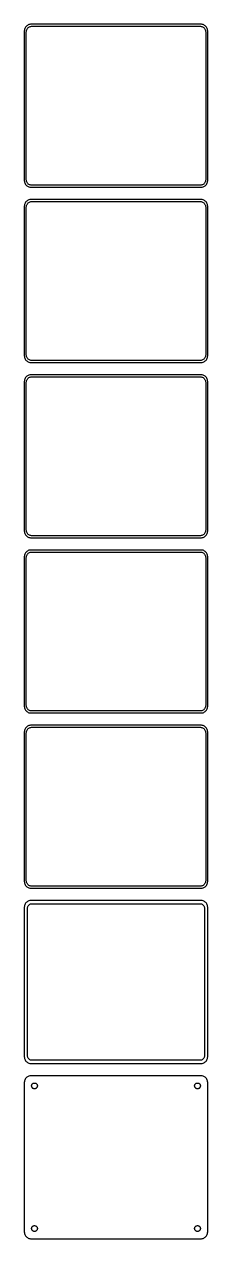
# Model space of a CAD drawing. Header units: metres. Extents: x -68 to 68, y 1875 to 3801.
# Drawn here: x -68 to 68, y 1875 to 2769 of the extents above; entities that cross this region are included whole.
import ezdxf

# ---------------------------------------------------------------- set-up
doc = ezdxf.new("R2010")
doc.units = ezdxf.units.M

msp = doc.modelspace()

# ---------------------------------------------------------------- linework, layer by layer
for p, q in [((-67.4606, 2764.63), (-67.5, 2764)), ((-67.5, 2764), (-67.5, 2654)), ((-67.3429, 2765.24), (-67.4606, 2764.63)), ((-67.1489, 2765.84), (-67.3429, 2765.24)), ((-66.8815, 2766.41), (-67.1489, 2765.84)), ((-66.5451, 2766.94), (-66.8815, 2766.41)), ((-66.1448, 2767.42), (-66.5451, 2766.94)), ((-65.6871, 2767.85), (-66.1448, 2767.42)), ((-66, 2763.5), (-65.9685, 2764)), ((-66, 2654.5), (-66, 2763.5)), ((-65.9685, 2764), (-65.8743, 2764.49)), ((-65.8743, 2764.49), (-65.7191, 2764.97)), ((-65.7191, 2764.97), (-65.5052, 2765.43)), ((-65.1791, 2768.22), (-65.6871, 2767.85)), ((-65.5052, 2765.43), (-65.2361, 2765.85)), ((-65.2361, 2765.85), (-64.9159, 2766.24)), ((-64.6289, 2768.52), (-65.1791, 2768.22)), ((-64.9159, 2766.24), (-64.5497, 2766.58)), ((-64.0451, 2768.76), (-64.6289, 2768.52)), ((-64.5497, 2766.58), (-64.1433, 2766.88)), ((-64.1433, 2766.88), (-63.7031, 2767.12)), ((-63.4369, 2768.91), (-64.0451, 2768.76)), ((-63.7031, 2767.12), (-63.2361, 2767.3)), ((-62.8139, 2768.99), (-63.4369, 2768.91)), ((-63.2361, 2767.3), (-62.7495, 2767.43)), ((62.8139, 2768.99), (-62.8139, 2768.99)), ((-62.7495, 2767.43), (-62.2512, 2767.49)), ((-62.2512, 2767.49), (62.2512, 2767.49)), ((62.2512, 2767.49), (62.7495, 2767.43)), ((62.7495, 2767.43), (63.2361, 2767.3)), ((63.4369, 2768.91), (62.8139, 2768.99)), ((63.2361, 2767.3), (63.7031, 2767.12)), ((64.0451, 2768.76), (63.4369, 2768.91)), ((63.7031, 2767.12), (64.1433, 2766.88)), ((64.6289, 2768.52), (64.0451, 2768.76)), ((64.1433, 2766.88), (64.5497, 2766.58)), ((64.5497, 2766.58), (64.9159, 2766.24)), ((65.1791, 2768.22), (64.6289, 2768.52)), ((64.9159, 2766.24), (65.2361, 2765.85)), ((65.6871, 2767.85), (65.1791, 2768.22)), ((65.2361, 2765.85), (65.5052, 2765.43)), ((65.5052, 2765.43), (65.7191, 2764.97)), ((66.1448, 2767.42), (65.6871, 2767.85)), ((65.7191, 2764.97), (65.8743, 2764.49)), ((65.8743, 2764.49), (65.9685, 2764)), ((65.9685, 2764), (66, 2763.5)), ((66, 2763.5), (66, 2654.5)), ((66.5451, 2766.94), (66.1448, 2767.42)), ((66.8815, 2766.41), (66.5451, 2766.94)), ((67.1489, 2765.84), (66.8815, 2766.41)), ((67.3429, 2765.24), (67.1489, 2765.84)), ((67.4606, 2764.63), (67.3429, 2765.24)), ((67.5, 2764), (67.4606, 2764.63)), ((67.5, 2654), (67.5, 2764)), ((-67.5, 2654), (-67.4606, 2653.37)), ((-67.4606, 2653.37), (-67.3429, 2652.76)), ((-67.3429, 2652.76), (-67.1489, 2652.16)), ((-67.1489, 2652.16), (-66.8815, 2651.59)), ((-66.8815, 2651.59), (-66.5451, 2651.06)), ((-66.5451, 2651.06), (-66.1448, 2650.58)), ((-66.1448, 2650.58), (-65.6871, 2650.15)), ((-65.9685, 2654), (-66, 2654.5)), ((-65.8743, 2653.51), (-65.9685, 2654)), ((-65.7191, 2653.03), (-65.8743, 2653.51)), ((-65.5052, 2652.57), (-65.7191, 2653.03)), ((-65.6871, 2650.15), (-65.1791, 2649.78)), ((-65.2361, 2652.15), (-65.5052, 2652.57)), ((-64.9159, 2651.76), (-65.2361, 2652.15)), ((-65.1791, 2649.78), (-64.6289, 2649.48)), ((-64.5497, 2651.42), (-64.9159, 2651.76)), ((-64.6289, 2649.48), (-64.0451, 2649.24)), ((-64.1433, 2651.12), (-64.5497, 2651.42)), ((-63.7031, 2650.88), (-64.1433, 2651.12)), ((-64.0451, 2649.24), (-63.4369, 2649.09)), ((-63.2361, 2650.7), (-63.7031, 2650.88)), ((-63.4369, 2649.09), (-62.8139, 2649.01)), ((-62.7495, 2650.57), (-63.2361, 2650.7)), ((-62.8139, 2649.01), (62.8139, 2649.01)), ((-62.2512, 2650.51), (-62.7495, 2650.57)), ((62.2512, 2650.51), (-62.2512, 2650.51)), ((62.7495, 2650.57), (62.2512, 2650.51)), ((63.2361, 2650.7), (62.7495, 2650.57)), ((62.8139, 2649.01), (63.4369, 2649.09)), ((63.7031, 2650.88), (63.2361, 2650.7)), ((63.4369, 2649.09), (64.0451, 2649.24)), ((64.1433, 2651.12), (63.7031, 2650.88)), ((64.0451, 2649.24), (64.6289, 2649.48)), ((64.5497, 2651.42), (64.1433, 2651.12)), ((64.9159, 2651.76), (64.5497, 2651.42)), ((64.6289, 2649.48), (65.1791, 2649.78)), ((65.2361, 2652.15), (64.9159, 2651.76)), ((65.1791, 2649.78), (65.6871, 2650.15)), ((65.5052, 2652.57), (65.2361, 2652.15)), ((65.7191, 2653.03), (65.5052, 2652.57)), ((65.6871, 2650.15), (66.1448, 2650.58)), ((65.8743, 2653.51), (65.7191, 2653.03)), ((65.9685, 2654), (65.8743, 2653.51)), ((66, 2654.5), (65.9685, 2654)), ((66.1448, 2650.58), (66.5451, 2651.06)), ((66.5451, 2651.06), (66.8815, 2651.59)), ((66.8815, 2651.59), (67.1489, 2652.16)), ((67.1489, 2652.16), (67.3429, 2652.76)), ((67.3429, 2652.76), (67.4606, 2653.37)), ((67.4606, 2653.37), (67.5, 2654)), ((-66.8815, 2637.41), (-67.1489, 2636.84)), ((-66.5451, 2637.94), (-66.8815, 2637.41)), ((-66.1448, 2638.42), (-66.5451, 2637.94)), ((-65.6871, 2638.85), (-66.1448, 2638.42)), ((-65.1791, 2639.22), (-65.6871, 2638.85)), ((-64.6289, 2639.52), (-65.1791, 2639.22)), ((-64.9159, 2637.24), (-64.5497, 2637.58)), ((-64.0451, 2639.76), (-64.6289, 2639.52)), ((-64.5497, 2637.58), (-64.1433, 2637.88)), ((-64.1433, 2637.88), (-63.7031, 2638.12)), ((-63.4369, 2639.91), (-64.0451, 2639.76)), ((-63.7031, 2638.12), (-63.2361, 2638.3)), ((-62.8139, 2639.99), (-63.4369, 2639.91)), ((-63.2361, 2638.3), (-62.7495, 2638.43)), ((62.8139, 2639.99), (-62.8139, 2639.99)), ((-62.7495, 2638.43), (-62.2512, 2638.49)), ((-62.2512, 2638.49), (62.2512, 2638.49)), ((62.2512, 2638.49), (62.7495, 2638.43)), ((62.7495, 2638.43), (63.2361, 2638.3)), ((63.4369, 2639.91), (62.8139, 2639.99)), ((63.2361, 2638.3), (63.7031, 2638.12)), ((64.0451, 2639.76), (63.4369, 2639.91)), ((63.7031, 2638.12), (64.1433, 2637.88)), ((64.6289, 2639.52), (64.0451, 2639.76)), ((64.1433, 2637.88), (64.5497, 2637.58)), ((64.5497, 2637.58), (64.9159, 2637.24)), ((65.1791, 2639.22), (64.6289, 2639.52)), ((65.6871, 2638.85), (65.1791, 2639.22)), ((66.1448, 2638.42), (65.6871, 2638.85)), ((66.5451, 2637.94), (66.1448, 2638.42)), ((66.8815, 2637.41), (66.5451, 2637.94)), ((67.1489, 2636.84), (66.8815, 2637.41)), ((-67.4606, 2635.63), (-67.5, 2635)), ((-67.5, 2635), (-67.5, 2525)), ((-67.3429, 2636.24), (-67.4606, 2635.63)), ((-67.1489, 2636.84), (-67.3429, 2636.24)), ((-66, 2634.5), (-65.9685, 2635)), ((-66, 2525.5), (-66, 2634.5)), ((-65.9685, 2635), (-65.8743, 2635.49)), ((-65.8743, 2635.49), (-65.7191, 2635.97)), ((-65.7191, 2635.97), (-65.5052, 2636.43)), ((-65.5052, 2636.43), (-65.2361, 2636.85)), ((-65.2361, 2636.85), (-64.9159, 2637.24)), ((64.9159, 2637.24), (65.2361, 2636.85)), ((65.2361, 2636.85), (65.5052, 2636.43)), ((65.5052, 2636.43), (65.7191, 2635.97)), ((65.7191, 2635.97), (65.8743, 2635.49)), ((65.8743, 2635.49), (65.9685, 2635)), ((65.9685, 2635), (66, 2634.5)), ((66, 2634.5), (66, 2525.5)), ((67.3429, 2636.24), (67.1489, 2636.84)), ((67.4606, 2635.63), (67.3429, 2636.24)), ((67.5, 2635), (67.4606, 2635.63)), ((67.5, 2525), (67.5, 2635)), ((-67.5, 2525), (-67.4606, 2524.37)), ((-67.4606, 2524.37), (-67.3429, 2523.76)), ((-67.3429, 2523.76), (-67.1489, 2523.16)), ((-67.1489, 2523.16), (-66.8815, 2522.59)), ((-66.8815, 2522.59), (-66.5451, 2522.06)), ((-66.5451, 2522.06), (-66.1448, 2521.58)), ((-66.1448, 2521.58), (-65.6871, 2521.15)), ((-65.9685, 2525), (-66, 2525.5)), ((-65.8743, 2524.51), (-65.9685, 2525)), ((-65.7191, 2524.03), (-65.8743, 2524.51)), ((-65.5052, 2523.57), (-65.7191, 2524.03)), ((-65.6871, 2521.15), (-65.1791, 2520.78)), ((-65.2361, 2523.15), (-65.5052, 2523.57)), ((-64.9159, 2522.76), (-65.2361, 2523.15)), ((-64.5497, 2522.42), (-64.9159, 2522.76)), ((-64.1433, 2522.12), (-64.5497, 2522.42)), ((-63.7031, 2521.88), (-64.1433, 2522.12)), ((-63.2361, 2521.7), (-63.7031, 2521.88)), ((-62.7495, 2521.57), (-63.2361, 2521.7)), ((-62.2512, 2521.51), (-62.7495, 2521.57)), ((62.2512, 2521.51), (-62.2512, 2521.51)), ((62.7495, 2521.57), (62.2512, 2521.51)), ((63.2361, 2521.7), (62.7495, 2521.57)), ((63.7031, 2521.88), (63.2361, 2521.7)), ((64.1433, 2522.12), (63.7031, 2521.88)), ((64.5497, 2522.42), (64.1433, 2522.12)), ((64.9159, 2522.76), (64.5497, 2522.42)), ((65.2361, 2523.15), (64.9159, 2522.76)), ((65.1791, 2520.78), (65.6871, 2521.15)), ((65.5052, 2523.57), (65.2361, 2523.15)), ((65.7191, 2524.03), (65.5052, 2523.57)), ((65.6871, 2521.15), (66.1448, 2521.58)), ((65.8743, 2524.51), (65.7191, 2524.03)), ((65.9685, 2525), (65.8743, 2524.51)), ((66, 2525.5), (65.9685, 2525)), ((66.1448, 2521.58), (66.5451, 2522.06)), ((66.5451, 2522.06), (66.8815, 2522.59)), ((66.8815, 2522.59), (67.1489, 2523.16)), ((67.1489, 2523.16), (67.3429, 2523.76)), ((67.3429, 2523.76), (67.4606, 2524.37)), ((67.4606, 2524.37), (67.5, 2525)), ((-65.1791, 2520.78), (-64.6289, 2520.48)), ((-64.6289, 2520.48), (-64.0451, 2520.24)), ((-64.0451, 2520.24), (-63.4369, 2520.09)), ((-63.4369, 2520.09), (-62.8139, 2520.01)), ((-62.8139, 2520.01), (62.8139, 2520.01)), ((62.8139, 2520.01), (63.4369, 2520.09)), ((63.4369, 2520.09), (64.0451, 2520.24)), ((64.0451, 2520.24), (64.6289, 2520.48)), ((64.6289, 2520.48), (65.1791, 2520.78)), ((-67.4606, 2506.63), (-67.5, 2506)), ((-67.5, 2506), (-67.5, 2396)), ((-67.3429, 2507.24), (-67.4606, 2506.63)), ((-67.1489, 2507.84), (-67.3429, 2507.24)), ((-66.8815, 2508.41), (-67.1489, 2507.84)), ((-66.5451, 2508.94), (-66.8815, 2508.41)), ((-66.1448, 2509.42), (-66.5451, 2508.94)), ((-65.6871, 2509.85), (-66.1448, 2509.42)), ((-66, 2505.5), (-65.9685, 2506)), ((-66, 2396.5), (-66, 2505.5)), ((-65.9685, 2506), (-65.8743, 2506.49)), ((-65.8743, 2506.49), (-65.7191, 2506.97)), ((-65.7191, 2506.97), (-65.5052, 2507.43)), ((-65.1791, 2510.22), (-65.6871, 2509.85)), ((-65.5052, 2507.43), (-65.2361, 2507.85)), ((-65.2361, 2507.85), (-64.9159, 2508.24)), ((-64.6289, 2510.52), (-65.1791, 2510.22)), ((-64.9159, 2508.24), (-64.5497, 2508.58)), ((-64.0451, 2510.76), (-64.6289, 2510.52)), ((-64.5497, 2508.58), (-64.1433, 2508.88)), ((-64.1433, 2508.88), (-63.7031, 2509.12)), ((-63.4369, 2510.91), (-64.0451, 2510.76)), ((-63.7031, 2509.12), (-63.2361, 2509.3)), ((-62.8139, 2510.99), (-63.4369, 2510.91)), ((-63.2361, 2509.3), (-62.7495, 2509.43)), ((62.8139, 2510.99), (-62.8139, 2510.99)), ((-62.7495, 2509.43), (-62.2512, 2509.49)), ((-62.2512, 2509.49), (62.2512, 2509.49)), ((62.2512, 2509.49), (62.7495, 2509.43)), ((62.7495, 2509.43), (63.2361, 2509.3)), ((63.4369, 2510.91), (62.8139, 2510.99)), ((63.2361, 2509.3), (63.7031, 2509.12)), ((64.0451, 2510.76), (63.4369, 2510.91)), ((63.7031, 2509.12), (64.1433, 2508.88)), ((64.6289, 2510.52), (64.0451, 2510.76)), ((64.1433, 2508.88), (64.5497, 2508.58)), ((64.5497, 2508.58), (64.9159, 2508.24)), ((65.1791, 2510.22), (64.6289, 2510.52)), ((64.9159, 2508.24), (65.2361, 2507.85)), ((65.6871, 2509.85), (65.1791, 2510.22)), ((65.2361, 2507.85), (65.5052, 2507.43)), ((65.5052, 2507.43), (65.7191, 2506.97)), ((66.1448, 2509.42), (65.6871, 2509.85)), ((65.7191, 2506.97), (65.8743, 2506.49)), ((65.8743, 2506.49), (65.9685, 2506)), ((65.9685, 2506), (66, 2505.5)), ((66, 2505.5), (66, 2396.5)), ((66.5451, 2508.94), (66.1448, 2509.42)), ((66.8815, 2508.41), (66.5451, 2508.94)), ((67.1489, 2507.84), (66.8815, 2508.41)), ((67.3429, 2507.24), (67.1489, 2507.84)), ((67.4606, 2506.63), (67.3429, 2507.24)), ((67.5, 2506), (67.4606, 2506.63)), ((67.5, 2396), (67.5, 2506)), ((-67.5, 2396), (-67.4606, 2395.37)), ((-65.9685, 2396), (-66, 2396.5)), ((-65.8743, 2395.51), (-65.9685, 2396)), ((65.9685, 2396), (65.8743, 2395.51)), ((66, 2396.5), (65.9685, 2396)), ((67.4606, 2395.37), (67.5, 2396)), ((-67.4606, 2395.37), (-67.3429, 2394.76)), ((-67.3429, 2394.76), (-67.1489, 2394.16)), ((-67.1489, 2394.16), (-66.8815, 2393.59)), ((-66.8815, 2393.59), (-66.5451, 2393.06)), ((-66.5451, 2393.06), (-66.1448, 2392.58)), ((-66.1448, 2392.58), (-65.6871, 2392.15)), ((-65.7191, 2395.03), (-65.8743, 2395.51)), ((-65.5052, 2394.57), (-65.7191, 2395.03)), ((-65.6871, 2392.15), (-65.1791, 2391.78)), ((-65.2361, 2394.15), (-65.5052, 2394.57)), ((-64.9159, 2393.76), (-65.2361, 2394.15)), ((-65.1791, 2391.78), (-64.6289, 2391.48)), ((-64.5497, 2393.42), (-64.9159, 2393.76)), ((-64.6289, 2391.48), (-64.0451, 2391.24)), ((-64.1433, 2393.12), (-64.5497, 2393.42)), ((-63.7031, 2392.88), (-64.1433, 2393.12)), ((-64.0451, 2391.24), (-63.4369, 2391.09)), ((-63.2361, 2392.7), (-63.7031, 2392.88)), ((-63.4369, 2391.09), (-62.8139, 2391.01)), ((-62.7495, 2392.57), (-63.2361, 2392.7)), ((-62.8139, 2391.01), (62.8139, 2391.01)), ((-62.2512, 2392.51), (-62.7495, 2392.57)), ((62.2512, 2392.51), (-62.2512, 2392.51)), ((62.7495, 2392.57), (62.2512, 2392.51)), ((63.2361, 2392.7), (62.7495, 2392.57)), ((62.8139, 2391.01), (63.4369, 2391.09)), ((63.7031, 2392.88), (63.2361, 2392.7)), ((63.4369, 2391.09), (64.0451, 2391.24)), ((64.1433, 2393.12), (63.7031, 2392.88)), ((64.0451, 2391.24), (64.6289, 2391.48)), ((64.5497, 2393.42), (64.1433, 2393.12)), ((64.9159, 2393.76), (64.5497, 2393.42)), ((64.6289, 2391.48), (65.1791, 2391.78)), ((65.2361, 2394.15), (64.9159, 2393.76)), ((65.1791, 2391.78), (65.6871, 2392.15)), ((65.5052, 2394.57), (65.2361, 2394.15)), ((65.7191, 2395.03), (65.5052, 2394.57)), ((65.6871, 2392.15), (66.1448, 2392.58)), ((65.8743, 2395.51), (65.7191, 2395.03)), ((66.1448, 2392.58), (66.5451, 2393.06)), ((66.5451, 2393.06), (66.8815, 2393.59)), ((66.8815, 2393.59), (67.1489, 2394.16)), ((67.1489, 2394.16), (67.3429, 2394.76)), ((67.3429, 2394.76), (67.4606, 2395.37)), ((-67.3429, 2378.24), (-67.4606, 2377.63)), ((-67.1489, 2378.84), (-67.3429, 2378.24)), ((-66.8815, 2379.41), (-67.1489, 2378.84)), ((-66.5451, 2379.94), (-66.8815, 2379.41)), ((-66.1448, 2380.42), (-66.5451, 2379.94)), ((-65.6871, 2380.85), (-66.1448, 2380.42)), ((-65.7191, 2377.97), (-65.5052, 2378.43)), ((-65.1791, 2381.22), (-65.6871, 2380.85)), ((-65.5052, 2378.43), (-65.2361, 2378.85)), ((-65.2361, 2378.85), (-64.9159, 2379.24)), ((-64.6289, 2381.52), (-65.1791, 2381.22)), ((-64.9159, 2379.24), (-64.5497, 2379.58)), ((-64.0451, 2381.76), (-64.6289, 2381.52)), ((-64.5497, 2379.58), (-64.1433, 2379.88)), ((-64.1433, 2379.88), (-63.7031, 2380.12)), ((-63.4369, 2381.91), (-64.0451, 2381.76)), ((-63.7031, 2380.12), (-63.2361, 2380.3)), ((-62.8139, 2381.99), (-63.4369, 2381.91)), ((-63.2361, 2380.3), (-62.7495, 2380.43)), ((62.8139, 2381.99), (-62.8139, 2381.99)), ((-62.7495, 2380.43), (-62.2512, 2380.49)), ((-62.2512, 2380.49), (62.2512, 2380.49)), ((62.2512, 2380.49), (62.7495, 2380.43)), ((62.7495, 2380.43), (63.2361, 2380.3)), ((63.4369, 2381.91), (62.8139, 2381.99)), ((63.2361, 2380.3), (63.7031, 2380.12)), ((64.0451, 2381.76), (63.4369, 2381.91)), ((63.7031, 2380.12), (64.1433, 2379.88)), ((64.6289, 2381.52), (64.0451, 2381.76)), ((64.1433, 2379.88), (64.5497, 2379.58)), ((64.5497, 2379.58), (64.9159, 2379.24)), ((65.1791, 2381.22), (64.6289, 2381.52)), ((64.9159, 2379.24), (65.2361, 2378.85)), ((65.6871, 2380.85), (65.1791, 2381.22)), ((65.2361, 2378.85), (65.5052, 2378.43)), ((65.5052, 2378.43), (65.7191, 2377.97)), ((66.1448, 2380.42), (65.6871, 2380.85)), ((66.5451, 2379.94), (66.1448, 2380.42)), ((66.8815, 2379.41), (66.5451, 2379.94)), ((67.1489, 2378.84), (66.8815, 2379.41)), ((67.3429, 2378.24), (67.1489, 2378.84)), ((67.4606, 2377.63), (67.3429, 2378.24)), ((-67.4606, 2377.63), (-67.5, 2377)), ((-67.5, 2377), (-67.5, 2267)), ((-66, 2376.5), (-65.9685, 2377)), ((-66, 2267.5), (-66, 2376.5)), ((-65.9685, 2377), (-65.8743, 2377.49)), ((-65.8743, 2377.49), (-65.7191, 2377.97)), ((65.7191, 2377.97), (65.8743, 2377.49)), ((65.8743, 2377.49), (65.9685, 2377)), ((65.9685, 2377), (66, 2376.5)), ((66, 2376.5), (66, 2267.5)), ((67.5, 2377), (67.4606, 2377.63)), ((67.5, 2267), (67.5, 2377)), ((-67.5, 2267), (-67.4606, 2266.37)), ((-67.4606, 2266.37), (-67.3429, 2265.76)), ((-67.3429, 2265.76), (-67.1489, 2265.16)), ((-67.1489, 2265.16), (-66.8815, 2264.59)), ((-66.8815, 2264.59), (-66.5451, 2264.06)), ((-66.5451, 2264.06), (-66.1448, 2263.58)), ((-66.1448, 2263.58), (-65.6871, 2263.15)), ((-65.9685, 2267), (-66, 2267.5)), ((-65.8743, 2266.51), (-65.9685, 2267)), ((-65.7191, 2266.03), (-65.8743, 2266.51)), ((-65.5052, 2265.57), (-65.7191, 2266.03)), ((-65.6871, 2263.15), (-65.1791, 2262.78)), ((-65.2361, 2265.15), (-65.5052, 2265.57)), ((-64.9159, 2264.76), (-65.2361, 2265.15)), ((-65.1791, 2262.78), (-64.6289, 2262.48)), ((-64.5497, 2264.42), (-64.9159, 2264.76)), ((-64.6289, 2262.48), (-64.0451, 2262.24)), ((-64.1433, 2264.12), (-64.5497, 2264.42)), ((-63.7031, 2263.88), (-64.1433, 2264.12)), ((-64.0451, 2262.24), (-63.4369, 2262.09)), ((-63.2361, 2263.7), (-63.7031, 2263.88)), ((-63.4369, 2262.09), (-62.8139, 2262.01)), ((-62.7495, 2263.57), (-63.2361, 2263.7)), ((-62.8139, 2262.01), (62.8139, 2262.01)), ((-62.2512, 2263.51), (-62.7495, 2263.57)), ((62.2512, 2263.51), (-62.2512, 2263.51)), ((62.7495, 2263.57), (62.2512, 2263.51)), ((63.2361, 2263.7), (62.7495, 2263.57)), ((62.8139, 2262.01), (63.4369, 2262.09)), ((63.7031, 2263.88), (63.2361, 2263.7)), ((63.4369, 2262.09), (64.0451, 2262.24)), ((64.1433, 2264.12), (63.7031, 2263.88)), ((64.0451, 2262.24), (64.6289, 2262.48)), ((64.5497, 2264.42), (64.1433, 2264.12)), ((64.9159, 2264.76), (64.5497, 2264.42)), ((64.6289, 2262.48), (65.1791, 2262.78)), ((65.2361, 2265.15), (64.9159, 2264.76)), ((65.1791, 2262.78), (65.6871, 2263.15)), ((65.5052, 2265.57), (65.2361, 2265.15)), ((65.7191, 2266.03), (65.5052, 2265.57)), ((65.6871, 2263.15), (66.1448, 2263.58)), ((65.8743, 2266.51), (65.7191, 2266.03)), ((65.9685, 2267), (65.8743, 2266.51)), ((66, 2267.5), (65.9685, 2267)), ((66.1448, 2263.58), (66.5451, 2264.06)), ((66.5451, 2264.06), (66.8815, 2264.59)), ((66.8815, 2264.59), (67.1489, 2265.16)), ((67.1489, 2265.16), (67.3429, 2265.76)), ((67.3429, 2265.76), (67.4606, 2266.37)), ((67.4606, 2266.37), (67.5, 2267)), ((-63.4369, 2252.91), (-64.0451, 2252.76)), ((-62.8139, 2252.99), (-63.4369, 2252.91)), ((62.8139, 2252.99), (-62.8139, 2252.99)), ((63.4369, 2252.91), (62.8139, 2252.99)), ((64.0451, 2252.76), (63.4369, 2252.91)), ((-67.4606, 2248.63), (-67.5, 2248)), ((-67.5, 2248), (-67.5, 2138)), ((-67.3429, 2249.24), (-67.4606, 2248.63)), ((-67.1489, 2249.84), (-67.3429, 2249.24)), ((-66.8815, 2250.41), (-67.1489, 2249.84)), ((-66.5451, 2250.94), (-66.8815, 2250.41)), ((-66.1448, 2251.42), (-66.5451, 2250.94)), ((-65.6871, 2251.85), (-66.1448, 2251.42)), ((-66, 2247.5), (-65.9685, 2248)), ((-66, 2138.5), (-66, 2247.5)), ((-65.9685, 2248), (-65.8743, 2248.49)), ((-65.8743, 2248.49), (-65.7191, 2248.97)), ((-65.7191, 2248.97), (-65.5052, 2249.43)), ((-65.1791, 2252.22), (-65.6871, 2251.85)), ((-65.5052, 2249.43), (-65.2361, 2249.85)), ((-65.2361, 2249.85), (-64.9159, 2250.24)), ((-64.6289, 2252.52), (-65.1791, 2252.22)), ((-64.9159, 2250.24), (-64.5497, 2250.58)), ((-64.0451, 2252.76), (-64.6289, 2252.52)), ((-64.5497, 2250.58), (-64.1433, 2250.88)), ((-64.1433, 2250.88), (-63.7031, 2251.12)), ((-63.7031, 2251.12), (-63.2361, 2251.3)), ((-63.2361, 2251.3), (-62.7495, 2251.43)), ((-62.7495, 2251.43), (-62.2512, 2251.49)), ((-62.2512, 2251.49), (62.2512, 2251.49)), ((62.2512, 2251.49), (62.7495, 2251.43)), ((62.7495, 2251.43), (63.2361, 2251.3)), ((63.2361, 2251.3), (63.7031, 2251.12)), ((63.7031, 2251.12), (64.1433, 2250.88)), ((64.6289, 2252.52), (64.0451, 2252.76)), ((64.1433, 2250.88), (64.5497, 2250.58)), ((64.5497, 2250.58), (64.9159, 2250.24)), ((65.1791, 2252.22), (64.6289, 2252.52)), ((64.9159, 2250.24), (65.2361, 2249.85)), ((65.6871, 2251.85), (65.1791, 2252.22)), ((65.2361, 2249.85), (65.5052, 2249.43)), ((65.5052, 2249.43), (65.7191, 2248.97)), ((66.1448, 2251.42), (65.6871, 2251.85)), ((65.7191, 2248.97), (65.8743, 2248.49)), ((65.8743, 2248.49), (65.9685, 2248)), ((65.9685, 2248), (66, 2247.5)), ((66, 2247.5), (66, 2138.5)), ((66.5451, 2250.94), (66.1448, 2251.42)), ((66.8815, 2250.41), (66.5451, 2250.94)), ((67.1489, 2249.84), (66.8815, 2250.41)), ((67.3429, 2249.24), (67.1489, 2249.84)), ((67.4606, 2248.63), (67.3429, 2249.24)), ((67.5, 2248), (67.4606, 2248.63)), ((67.5, 2138), (67.5, 2248)), ((-67.5, 2138), (-67.4606, 2137.37)), ((-67.4606, 2137.37), (-67.3429, 2136.76)), ((-67.3429, 2136.76), (-67.1489, 2136.16)), ((-65.9685, 2138), (-66, 2138.5)), ((-65.8743, 2137.51), (-65.9685, 2138)), ((-65.7191, 2137.03), (-65.8743, 2137.51)), ((-65.5052, 2136.57), (-65.7191, 2137.03)), ((65.7191, 2137.03), (65.5052, 2136.57)), ((65.8743, 2137.51), (65.7191, 2137.03)), ((65.9685, 2138), (65.8743, 2137.51)), ((66, 2138.5), (65.9685, 2138)), ((67.1489, 2136.16), (67.3429, 2136.76)), ((67.3429, 2136.76), (67.4606, 2137.37)), ((67.4606, 2137.37), (67.5, 2138)), ((-67.1489, 2136.16), (-66.8815, 2135.59)), ((-66.8815, 2135.59), (-66.5451, 2135.06)), ((-66.5451, 2135.06), (-66.1448, 2134.58)), ((-66.1448, 2134.58), (-65.6871, 2134.15)), ((-65.6871, 2134.15), (-65.1791, 2133.78)), ((-65.2361, 2136.15), (-65.5052, 2136.57)), ((-64.9159, 2135.76), (-65.2361, 2136.15)), ((-65.1791, 2133.78), (-64.6289, 2133.48)), ((-64.5497, 2135.42), (-64.9159, 2135.76)), ((-64.6289, 2133.48), (-64.0451, 2133.24)), ((-64.1433, 2135.12), (-64.5497, 2135.42)), ((-63.7031, 2134.88), (-64.1433, 2135.12)), ((-64.0451, 2133.24), (-63.4369, 2133.09)), ((-63.2361, 2134.7), (-63.7031, 2134.88)), ((-63.4369, 2133.09), (-62.8139, 2133.01)), ((-62.7495, 2134.57), (-63.2361, 2134.7)), ((-62.8139, 2133.01), (62.8139, 2133.01)), ((-62.2512, 2134.51), (-62.7495, 2134.57)), ((62.2512, 2134.51), (-62.2512, 2134.51)), ((62.7495, 2134.57), (62.2512, 2134.51)), ((63.2361, 2134.7), (62.7495, 2134.57)), ((62.8139, 2133.01), (63.4369, 2133.09)), ((63.7031, 2134.88), (63.2361, 2134.7)), ((63.4369, 2133.09), (64.0451, 2133.24)), ((64.1433, 2135.12), (63.7031, 2134.88)), ((64.0451, 2133.24), (64.6289, 2133.48)), ((64.5497, 2135.42), (64.1433, 2135.12)), ((64.9159, 2135.76), (64.5497, 2135.42)), ((64.6289, 2133.48), (65.1791, 2133.78)), ((65.2361, 2136.15), (64.9159, 2135.76)), ((65.1791, 2133.78), (65.6871, 2134.15)), ((65.5052, 2136.57), (65.2361, 2136.15)), ((65.6871, 2134.15), (66.1448, 2134.58)), ((66.1448, 2134.58), (66.5451, 2135.06)), ((66.5451, 2135.06), (66.8815, 2135.59)), ((66.8815, 2135.59), (67.1489, 2136.16)), ((-67.4606, 2119.63), (-67.5, 2119)), ((-67.5, 2119), (-67.5, 2009)), ((-67.3429, 2120.24), (-67.4606, 2119.63)), ((-67.1489, 2120.84), (-67.3429, 2120.24)), ((-66.8815, 2121.41), (-67.1489, 2120.84)), ((-66.5451, 2121.94), (-66.8815, 2121.41)), ((-66.1448, 2122.42), (-66.5451, 2121.94)), ((-65.6871, 2122.85), (-66.1448, 2122.42)), ((-65.1791, 2123.22), (-65.6871, 2122.85)), ((-64.6289, 2123.52), (-65.1791, 2123.22)), ((-65.1129, 2118.5), (-65.0884, 2118.89)), ((-65.0884, 2118.89), (-65.0151, 2119.27)), ((-65.0151, 2119.27), (-64.8943, 2119.65)), ((-64.8943, 2119.65), (-64.7279, 2120)), ((-64.7279, 2120), (-64.5184, 2120.33)), ((-64.0451, 2123.76), (-64.6289, 2123.52)), ((-64.5184, 2120.33), (-64.2692, 2120.63)), ((-64.2692, 2120.63), (-63.9842, 2120.9)), ((-63.4369, 2123.91), (-64.0451, 2123.76)), ((-63.9842, 2120.9), (-63.668, 2121.13)), ((-63.668, 2121.13), (-63.3254, 2121.32)), ((-62.8139, 2123.99), (-63.4369, 2123.91)), ((-63.3254, 2121.32), (-62.9619, 2121.46)), ((-62.9619, 2121.46), (-62.5833, 2121.56)), ((62.8139, 2123.99), (-62.8139, 2123.99)), ((-62.5833, 2121.56), (-62.1954, 2121.61)), ((-62.1954, 2121.61), (62.1954, 2121.61)), ((62.1954, 2121.61), (62.5833, 2121.56)), ((62.5833, 2121.56), (62.9619, 2121.46)), ((63.4369, 2123.91), (62.8139, 2123.99)), ((62.9619, 2121.46), (63.3254, 2121.32)), ((63.3254, 2121.32), (63.668, 2121.13)), ((64.0451, 2123.76), (63.4369, 2123.91)), ((63.668, 2121.13), (63.9842, 2120.9)), ((63.9842, 2120.9), (64.2692, 2120.63)), ((64.6289, 2123.52), (64.0451, 2123.76)), ((64.2692, 2120.63), (64.5184, 2120.33)), ((64.5184, 2120.33), (64.7279, 2120)), ((65.1791, 2123.22), (64.6289, 2123.52)), ((64.7279, 2120), (64.8943, 2119.65)), ((64.8943, 2119.65), (65.0151, 2119.27)), ((65.0151, 2119.27), (65.0884, 2118.89)), ((65.0884, 2118.89), (65.1129, 2118.5)), ((65.6871, 2122.85), (65.1791, 2123.22)), ((66.1448, 2122.42), (65.6871, 2122.85)), ((66.5451, 2121.94), (66.1448, 2122.42)), ((66.8815, 2121.41), (66.5451, 2121.94)), ((67.1489, 2120.84), (66.8815, 2121.41)), ((67.3429, 2120.24), (67.1489, 2120.84)), ((67.4606, 2119.63), (67.3429, 2120.24)), ((67.5, 2119), (67.4606, 2119.63)), ((67.5, 2009), (67.5, 2119)), ((-65.1129, 2009.5), (-65.1129, 2118.5)), ((65.1129, 2118.5), (65.1129, 2009.5)), ((-67.5, 2009), (-67.4606, 2008.37)), ((-67.4606, 2008.37), (-67.3429, 2007.76)), ((-67.3429, 2007.76), (-67.1489, 2007.16)), ((-67.1489, 2007.16), (-66.8815, 2006.59)), ((-66.8815, 2006.59), (-66.5451, 2006.06)), ((-66.5451, 2006.06), (-66.1448, 2005.58)), ((-66.1448, 2005.58), (-65.6871, 2005.15)), ((-65.6871, 2005.15), (-65.1791, 2004.78)), ((-65.1791, 2004.78), (-64.6289, 2004.48)), ((-65.0884, 2009.11), (-65.1129, 2009.5)), ((-65.0151, 2008.73), (-65.0884, 2009.11)), ((-64.8943, 2008.35), (-65.0151, 2008.73)), ((-64.7279, 2008), (-64.8943, 2008.35)), ((-64.5184, 2007.67), (-64.7279, 2008)), ((-64.6289, 2004.48), (-64.0451, 2004.24)), ((-64.2692, 2007.37), (-64.5184, 2007.67)), ((-63.9842, 2007.1), (-64.2692, 2007.37)), ((-64.0451, 2004.24), (-63.4369, 2004.09)), ((-63.668, 2006.87), (-63.9842, 2007.1)), ((-63.3254, 2006.68), (-63.668, 2006.87)), ((-63.4369, 2004.09), (-62.8139, 2004.01)), ((-62.9619, 2006.54), (-63.3254, 2006.68)), ((-62.5833, 2006.44), (-62.9619, 2006.54)), ((-62.8139, 2004.01), (62.8139, 2004.01)), ((-62.1954, 2006.39), (-62.5833, 2006.44)), ((62.1954, 2006.39), (-62.1954, 2006.39)), ((62.5833, 2006.44), (62.1954, 2006.39)), ((62.9619, 2006.54), (62.5833, 2006.44)), ((62.8139, 2004.01), (63.4369, 2004.09)), ((63.3254, 2006.68), (62.9619, 2006.54)), ((63.668, 2006.87), (63.3254, 2006.68)), ((63.4369, 2004.09), (64.0451, 2004.24)), ((63.9842, 2007.1), (63.668, 2006.87)), ((64.2692, 2007.37), (63.9842, 2007.1)), ((64.0451, 2004.24), (64.6289, 2004.48)), ((64.5184, 2007.67), (64.2692, 2007.37)), ((64.7279, 2008), (64.5184, 2007.67)), ((64.6289, 2004.48), (65.1791, 2004.78)), ((64.8943, 2008.35), (64.7279, 2008)), ((65.0151, 2008.73), (64.8943, 2008.35)), ((65.0884, 2009.11), (65.0151, 2008.73)), ((65.1129, 2009.5), (65.0884, 2009.11)), ((65.1791, 2004.78), (65.6871, 2005.15)), ((65.6871, 2005.15), (66.1448, 2005.58)), ((66.1448, 2005.58), (66.5451, 2006.06)), ((66.5451, 2006.06), (66.8815, 2006.59)), ((66.8815, 2006.59), (67.1489, 2007.16)), ((67.1489, 2007.16), (67.3429, 2007.76)), ((67.3429, 2007.76), (67.4606, 2008.37)), ((67.4606, 2008.37), (67.5, 2009)), ((-65.6871, 1993.85), (-66.1448, 1993.42)), ((-65.1791, 1994.22), (-65.6871, 1993.85)), ((-64.6289, 1994.52), (-65.1791, 1994.22)), ((-64.0451, 1994.76), (-64.6289, 1994.52)), ((-63.4369, 1994.91), (-64.0451, 1994.76)), ((-62.8139, 1994.99), (-63.4369, 1994.91)), ((62.8139, 1994.99), (-62.8139, 1994.99)), ((63.4369, 1994.91), (62.8139, 1994.99)), ((64.0451, 1994.76), (63.4369, 1994.91)), ((64.6289, 1994.52), (64.0451, 1994.76)), ((65.1791, 1994.22), (64.6289, 1994.52)), ((65.6871, 1993.85), (65.1791, 1994.22)), ((66.1448, 1993.42), (65.6871, 1993.85)), ((-67.4606, 1990.63), (-67.5, 1990)), ((-67.5, 1990), (-67.5, 1880)), ((-67.3429, 1991.24), (-67.4606, 1990.63)), ((-67.1489, 1991.84), (-67.3429, 1991.24)), ((-66.8815, 1992.41), (-67.1489, 1991.84)), ((-66.5451, 1992.94), (-66.8815, 1992.41)), ((-66.1448, 1993.42), (-66.5451, 1992.94)), ((-62.1353, 1987.5), (-62.1185, 1987.77)), ((-62.1185, 1987.23), (-62.1353, 1987.5)), ((-62.1185, 1987.77), (-62.0682, 1988.03)), ((-62.0682, 1986.97), (-62.1185, 1987.23)), ((-62.0682, 1988.03), (-61.9853, 1988.29)), ((-61.9853, 1986.71), (-62.0682, 1986.97)), ((-61.9853, 1988.29), (-61.8712, 1988.53)), ((-61.8712, 1986.47), (-61.9853, 1986.71)), ((-61.8712, 1988.53), (-61.7275, 1988.76)), ((-61.7275, 1986.24), (-61.8712, 1986.47)), ((-61.7275, 1988.76), (-61.5565, 1988.96)), ((-61.5565, 1986.04), (-61.7275, 1986.24)), ((-61.5565, 1988.96), (-61.3611, 1989.15)), ((-61.3611, 1985.85), (-61.5565, 1986.04)), ((-61.3611, 1989.15), (-61.1441, 1989.3)), ((-61.1441, 1985.7), (-61.3611, 1985.85)), ((-61.1441, 1989.3), (-60.9092, 1989.43)), ((-60.9092, 1985.57), (-61.1441, 1985.7)), ((-60.9092, 1989.43), (-60.6598, 1989.53)), ((-60.6598, 1985.47), (-60.9092, 1985.57)), ((-60.6598, 1989.53), (-60.4001, 1989.6)), ((-60.4001, 1985.4), (-60.6598, 1985.47)), ((-60.4001, 1989.6), (-60.1341, 1989.63)), ((-60.1341, 1985.37), (-60.4001, 1985.4)), ((-60.1341, 1989.63), (-59.8659, 1989.63)), ((-59.8659, 1985.37), (-60.1341, 1985.37)), ((-59.8659, 1989.63), (-59.5999, 1989.6)), ((-59.5999, 1985.4), (-59.8659, 1985.37)), ((-59.5999, 1989.6), (-59.3401, 1989.53)), ((-59.3401, 1985.47), (-59.5999, 1985.4)), ((-59.3401, 1989.53), (-59.0908, 1989.43)), ((-59.0908, 1985.57), (-59.3401, 1985.47)), ((-59.0908, 1989.43), (-58.8559, 1989.3)), ((-58.8559, 1985.7), (-59.0908, 1985.57)), ((-58.8559, 1989.3), (-58.6389, 1989.15)), ((-58.6389, 1985.85), (-58.8559, 1985.7)), ((-58.6389, 1989.15), (-58.4434, 1988.96)), ((-58.4434, 1986.04), (-58.6389, 1985.85)), ((-58.4434, 1988.96), (-58.2725, 1988.76)), ((-58.2725, 1986.24), (-58.4434, 1986.04)), ((-58.2725, 1988.76), (-58.1288, 1988.53)), ((-58.1288, 1986.47), (-58.2725, 1986.24)), ((-58.1288, 1988.53), (-58.0146, 1988.29)), ((-58.0146, 1986.71), (-58.1288, 1986.47)), ((-58.0146, 1988.29), (-57.9318, 1988.03)), ((-57.9318, 1986.97), (-58.0146, 1986.71)), ((-57.9318, 1988.03), (-57.8815, 1987.77)), ((-57.8815, 1987.23), (-57.9318, 1986.97)), ((-57.8815, 1987.77), (-57.8647, 1987.5)), ((-57.8647, 1987.5), (-57.8815, 1987.23)), ((57.8647, 1987.5), (57.8815, 1987.77)), ((57.8815, 1987.23), (57.8647, 1987.5)), ((57.8815, 1987.77), (57.9318, 1988.03)), ((57.9318, 1986.97), (57.8815, 1987.23)), ((57.9318, 1988.03), (58.0146, 1988.29)), ((58.0146, 1986.71), (57.9318, 1986.97)), ((58.0146, 1988.29), (58.1288, 1988.53)), ((58.1288, 1986.47), (58.0146, 1986.71)), ((58.1288, 1988.53), (58.2725, 1988.76)), ((58.2725, 1986.24), (58.1288, 1986.47)), ((58.2725, 1988.76), (58.4434, 1988.96)), ((58.4434, 1986.04), (58.2725, 1986.24)), ((58.4434, 1988.96), (58.6389, 1989.15)), ((58.6389, 1985.85), (58.4434, 1986.04)), ((58.6389, 1989.15), (58.8559, 1989.3)), ((58.8559, 1985.7), (58.6389, 1985.85)), ((58.8559, 1989.3), (59.0908, 1989.43)), ((59.0908, 1985.57), (58.8559, 1985.7)), ((59.0908, 1989.43), (59.3401, 1989.53)), ((59.3401, 1985.47), (59.0908, 1985.57)), ((59.3401, 1989.53), (59.5999, 1989.6)), ((59.5999, 1985.4), (59.3401, 1985.47)), ((59.5999, 1989.6), (59.8659, 1989.63)), ((59.8659, 1985.37), (59.5999, 1985.4)), ((59.8659, 1989.63), (60.1341, 1989.63)), ((60.1341, 1985.37), (59.8659, 1985.37)), ((60.1341, 1989.63), (60.4001, 1989.6)), ((60.4001, 1985.4), (60.1341, 1985.37)), ((60.4001, 1989.6), (60.6598, 1989.53)), ((60.6598, 1985.47), (60.4001, 1985.4)), ((60.6598, 1989.53), (60.9092, 1989.43)), ((60.9092, 1985.57), (60.6598, 1985.47)), ((60.9092, 1989.43), (61.1441, 1989.3)), ((61.1441, 1985.7), (60.9092, 1985.57)), ((61.1441, 1989.3), (61.3611, 1989.15)), ((61.3611, 1985.85), (61.1441, 1985.7)), ((61.3611, 1989.15), (61.5565, 1988.96)), ((61.5565, 1986.04), (61.3611, 1985.85)), ((61.5565, 1988.96), (61.7275, 1988.76)), ((61.7275, 1986.24), (61.5565, 1986.04)), ((61.7275, 1988.76), (61.8712, 1988.53)), ((61.8712, 1986.47), (61.7275, 1986.24)), ((61.8712, 1988.53), (61.9853, 1988.29)), ((61.9853, 1986.71), (61.8712, 1986.47)), ((61.9853, 1988.29), (62.0682, 1988.03)), ((62.0682, 1986.97), (61.9853, 1986.71)), ((62.0682, 1988.03), (62.1185, 1987.77)), ((62.1185, 1987.23), (62.0682, 1986.97)), ((62.1185, 1987.77), (62.1353, 1987.5)), ((62.1353, 1987.5), (62.1185, 1987.23)), ((66.5451, 1992.94), (66.1448, 1993.42)), ((66.8815, 1992.41), (66.5451, 1992.94)), ((67.1489, 1991.84), (66.8815, 1992.41)), ((67.3429, 1991.24), (67.1489, 1991.84)), ((67.4606, 1990.63), (67.3429, 1991.24)), ((67.5, 1990), (67.4606, 1990.63)), ((67.5, 1880), (67.5, 1990)), ((-67.5, 1880), (-67.4606, 1879.37)), ((-67.4606, 1879.37), (-67.3429, 1878.76)), ((-67.3429, 1878.76), (-67.1489, 1878.16)), ((-67.1489, 1878.16), (-66.8815, 1877.59)), ((-66.8815, 1877.59), (-66.5451, 1877.06)), ((-62.1353, 1882.5), (-62.1185, 1882.77)), ((-62.1185, 1882.23), (-62.1353, 1882.5)), ((-62.1185, 1882.77), (-62.0682, 1883.03)), ((-62.0682, 1881.97), (-62.1185, 1882.23)), ((-62.0682, 1883.03), (-61.9853, 1883.29)), ((-61.9853, 1881.71), (-62.0682, 1881.97)), ((-61.9853, 1883.29), (-61.8712, 1883.53)), ((-61.8712, 1881.47), (-61.9853, 1881.71)), ((-61.8712, 1883.53), (-61.7275, 1883.76)), ((-61.7275, 1881.24), (-61.8712, 1881.47)), ((-61.7275, 1883.76), (-61.5565, 1883.96)), ((-61.5565, 1881.04), (-61.7275, 1881.24)), ((-61.5565, 1883.96), (-61.3611, 1884.15)), ((-61.3611, 1880.85), (-61.5565, 1881.04)), ((-61.3611, 1884.15), (-61.1441, 1884.3)), ((-61.1441, 1880.7), (-61.3611, 1880.85)), ((-61.1441, 1884.3), (-60.9092, 1884.43)), ((-60.9092, 1880.57), (-61.1441, 1880.7)), ((-60.9092, 1884.43), (-60.6598, 1884.53)), ((-60.6598, 1880.47), (-60.9092, 1880.57)), ((-60.6598, 1884.53), (-60.4001, 1884.6)), ((-60.4001, 1880.4), (-60.6598, 1880.47)), ((-60.4001, 1884.6), (-60.1341, 1884.63)), ((-60.1341, 1880.37), (-60.4001, 1880.4)), ((-60.1341, 1884.63), (-59.8659, 1884.63)), ((-59.8659, 1880.37), (-60.1341, 1880.37)), ((-59.8659, 1884.63), (-59.5999, 1884.6)), ((-59.5999, 1880.4), (-59.8659, 1880.37)), ((-59.5999, 1884.6), (-59.3401, 1884.53)), ((-59.3401, 1880.47), (-59.5999, 1880.4)), ((-59.3401, 1884.53), (-59.0908, 1884.43)), ((-59.0908, 1880.57), (-59.3401, 1880.47)), ((-59.0908, 1884.43), (-58.8559, 1884.3)), ((-58.8559, 1880.7), (-59.0908, 1880.57)), ((-58.8559, 1884.3), (-58.6389, 1884.15)), ((-58.6389, 1880.85), (-58.8559, 1880.7)), ((-58.6389, 1884.15), (-58.4434, 1883.96)), ((-58.4434, 1881.04), (-58.6389, 1880.85)), ((-58.4434, 1883.96), (-58.2725, 1883.76)), ((-58.2725, 1881.24), (-58.4434, 1881.04)), ((-58.2725, 1883.76), (-58.1288, 1883.53)), ((-58.1288, 1881.47), (-58.2725, 1881.24)), ((-58.1288, 1883.53), (-58.0146, 1883.29)), ((-58.0146, 1881.71), (-58.1288, 1881.47)), ((-58.0146, 1883.29), (-57.9318, 1883.03)), ((-57.9318, 1881.97), (-58.0146, 1881.71)), ((-57.9318, 1883.03), (-57.8815, 1882.77)), ((-57.8815, 1882.23), (-57.9318, 1881.97)), ((-57.8815, 1882.77), (-57.8647, 1882.5)), ((-57.8647, 1882.5), (-57.8815, 1882.23)), ((57.8647, 1882.5), (57.8815, 1882.77)), ((57.8815, 1882.23), (57.8647, 1882.5)), ((57.8815, 1882.77), (57.9318, 1883.03)), ((57.9318, 1881.97), (57.8815, 1882.23)), ((57.9318, 1883.03), (58.0146, 1883.29)), ((58.0146, 1881.71), (57.9318, 1881.97)), ((58.0146, 1883.29), (58.1288, 1883.53)), ((58.1288, 1881.47), (58.0146, 1881.71)), ((58.1288, 1883.53), (58.2725, 1883.76)), ((58.2725, 1881.24), (58.1288, 1881.47)), ((58.2725, 1883.76), (58.4434, 1883.96)), ((58.4434, 1881.04), (58.2725, 1881.24)), ((58.4434, 1883.96), (58.6389, 1884.15)), ((58.6389, 1880.85), (58.4434, 1881.04)), ((58.6389, 1884.15), (58.8559, 1884.3)), ((58.8559, 1880.7), (58.6389, 1880.85)), ((58.8559, 1884.3), (59.0908, 1884.43)), ((59.0908, 1880.57), (58.8559, 1880.7)), ((59.0908, 1884.43), (59.3401, 1884.53)), ((59.3401, 1880.47), (59.0908, 1880.57)), ((59.3401, 1884.53), (59.5999, 1884.6)), ((59.5999, 1880.4), (59.3401, 1880.47)), ((59.5999, 1884.6), (59.8659, 1884.63)), ((59.8659, 1880.37), (59.5999, 1880.4)), ((59.8659, 1884.63), (60.1341, 1884.63)), ((60.1341, 1880.37), (59.8659, 1880.37)), ((60.1341, 1884.63), (60.4001, 1884.6)), ((60.4001, 1880.4), (60.1341, 1880.37)), ((60.4001, 1884.6), (60.6598, 1884.53)), ((60.6598, 1880.47), (60.4001, 1880.4)), ((60.6598, 1884.53), (60.9092, 1884.43)), ((60.9092, 1880.57), (60.6598, 1880.47)), ((60.9092, 1884.43), (61.1441, 1884.3)), ((61.1441, 1880.7), (60.9092, 1880.57)), ((61.1441, 1884.3), (61.3611, 1884.15)), ((61.3611, 1880.85), (61.1441, 1880.7)), ((61.3611, 1884.15), (61.5565, 1883.96)), ((61.5565, 1881.04), (61.3611, 1880.85)), ((61.5565, 1883.96), (61.7275, 1883.76)), ((61.7275, 1881.24), (61.5565, 1881.04)), ((61.7275, 1883.76), (61.8712, 1883.53)), ((61.8712, 1881.47), (61.7275, 1881.24)), ((61.8712, 1883.53), (61.9853, 1883.29)), ((61.9853, 1881.71), (61.8712, 1881.47)), ((61.9853, 1883.29), (62.0682, 1883.03)), ((62.0682, 1881.97), (61.9853, 1881.71)), ((62.0682, 1883.03), (62.1185, 1882.77)), ((62.1185, 1882.23), (62.0682, 1881.97)), ((62.1185, 1882.77), (62.1353, 1882.5)), ((62.1353, 1882.5), (62.1185, 1882.23)), ((66.5451, 1877.06), (66.8815, 1877.59)), ((66.8815, 1877.59), (67.1489, 1878.16)), ((67.1489, 1878.16), (67.3429, 1878.76)), ((67.3429, 1878.76), (67.4606, 1879.37)), ((67.4606, 1879.37), (67.5, 1880)), ((-66.5451, 1877.06), (-66.1448, 1876.58)), ((-66.1448, 1876.58), (-65.6871, 1876.15)), ((-65.6871, 1876.15), (-65.1791, 1875.78)), ((-65.1791, 1875.78), (-64.6289, 1875.48)), ((-64.6289, 1875.48), (-64.0451, 1875.24)), ((-64.0451, 1875.24), (-63.4369, 1875.09)), ((-63.4369, 1875.09), (-62.8139, 1875.01)), ((-62.8139, 1875.01), (62.8139, 1875.01)), ((62.8139, 1875.01), (63.4369, 1875.09)), ((63.4369, 1875.09), (64.0451, 1875.24)), ((64.0451, 1875.24), (64.6289, 1875.48)), ((64.6289, 1875.48), (65.1791, 1875.78)), ((65.1791, 1875.78), (65.6871, 1876.15)), ((65.6871, 1876.15), (66.1448, 1876.58)), ((66.1448, 1876.58), (66.5451, 1877.06))]:
    msp.add_line(p, q)

doc.saveas('drawing.dxf')
